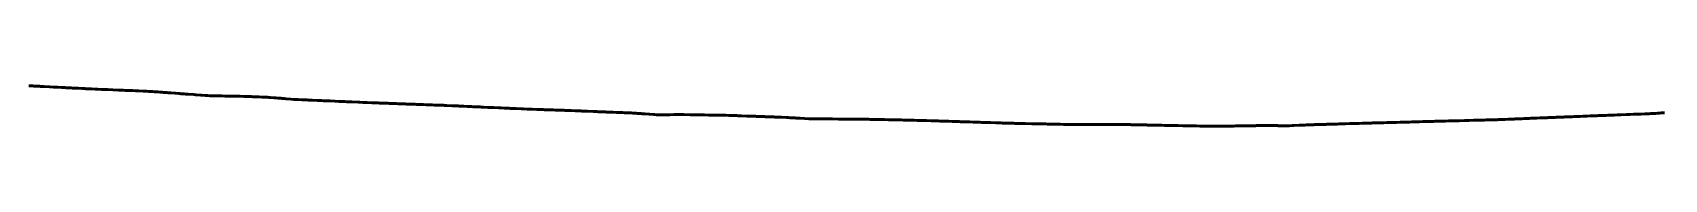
# Model space of a CAD drawing. Header units: metres. Extents: x 599858 to 604770, y 1147743 to 1148052.
# Drawn here: x 603450 to 604136, y 1147743 to 1147760 of the extents above; entities that cross this region are included whole.
import ezdxf

# ---------------------------------------------------------------- set-up
doc = ezdxf.new("R2010")
doc.units = ezdxf.units.M
doc.header["$MEASUREMENT"] = 0
doc.linetypes.add('DGN Style 3', pattern=[126.82203, 90.587164, -36.234866])
doc.layers.add('TF_-_R_TOM_2', color=190, linetype='DGN Style 3', lineweight=53)

msp = doc.modelspace()

# ---------------------------------------------------------------- linework, layer by layer
at = {"layer": 'TF_-_R_TOM_2'}
msp.add_polyline3d([(603448.42, 1147759.89, 40.35), (603450.15, 1147759.8, 40.48), (603450.29, 1147759.79, 40.49), (603450.47, 1147759.78, 40.5), (603451.38, 1147759.74, 40.51), (603452.78, 1147759.67, 40.47), (603453.21, 1147759.64, 40.46), (603454.25, 1147759.59, 40.45), (603454.52, 1147759.58, 40.44), (603454.63, 1147759.57, 40.44), (603454.85, 1147759.56, 40.43), (603457.08, 1147759.44, 40.43), (603457.21, 1147759.44, 40.43), (603458.67, 1147759.36, 40.44), (603459.08, 1147759.34, 40.45), (603460.48, 1147759.27, 40.47), (603460.59, 1147759.26, 40.47), (603462.03, 1147759.19, 40.57), (603462.23, 1147759.18, 40.58), (603462.27, 1147759.18, 40.58), (603462.33, 1147759.17, 40.59), (603463.63, 1147759.11, 40.56), (603463.94, 1147759.09, 40.57), (603464.2, 1147759.08, 40.55), (603464.54, 1147759.06, 40.53), (603465.97, 1147758.99, 40.49), (603466.17, 1147758.98, 40.51), (603466.74, 1147758.95, 40.5), (603467.66, 1147758.9, 40.54), (603467.96, 1147758.88, 40.53), (603468.3, 1147758.87, 40.56), (603468.93, 1147758.83, 40.53), (603469.04, 1147758.83, 40.53), (603469.24, 1147758.82, 40.54), (603470.56, 1147758.75, 40.53), (603470.94, 1147758.73, 40.53), (603471.82, 1147758.69, 40.55), (603472.28, 1147758.66, 40.52), (603473.22, 1147758.61, 40.53), (603473.32, 1147758.61, 40.53), (603473.72, 1147758.59, 40.53), (603474.661133, 1147758.542136, 40.512924), (603476.23, 1147758.48, 40.48), (603477.38, 1147758.43, 40.52), (603478.85, 1147758.37, 40.47), (603478.98, 1147758.37, 40.47), (603479.43, 1147758.35, 40.47), (603479.94, 1147758.33, 40.45), (603480.09, 1147758.32, 40.46), (603480.85, 1147758.29, 40.47), (603481.57, 1147758.26, 40.46), (603483.59, 1147758.18, 40.5), (603485.98, 1147758.08, 40.52), (603486.75, 1147758.05, 40.54), (603486.94, 1147758.04, 40.53), (603487.49, 1147758.02, 40.48), (603487.96, 1147758, 40.48), (603488.94, 1147757.96, 40.42), (603491, 1147757.88, 40.43), (603492, 1147757.84, 40.42), (603493.24, 1147757.79, 40.33), (603493.41, 1147757.78, 40.33), (603494.51, 1147757.74, 40.38), (603496.43, 1147757.66, 40.35), (603497.1, 1147757.63, 40.35), (603497.84, 1147757.6, 40.35), (603498.85088, 1147757.555048, 40.322015), (603499.37, 1147757.52, 40.31), (603500.15, 1147757.46, 40.33), (603500.31, 1147757.45, 40.31), (603501.16, 1147757.39, 40.42), (603501.86, 1147757.34, 40.43), (603502.63, 1147757.28, 40.37), (603503.57, 1147757.21, 40.38), (603503.81, 1147757.19, 40.43), (603504.06, 1147757.18, 40.42), (603504.38, 1147757.15, 40.39), (603504.88, 1147757.11, 40.43), (603505.14, 1147757.1, 40.47), (603506.24, 1147757.01, 40.49), (603506.36, 1147757, 40.5), (603506.85, 1147756.97, 40.52), (603507.87, 1147756.89, 40.52), (603508, 1147756.88, 40.53), (603509.67, 1147756.76, 40.52), (603509.85, 1147756.75, 40.51), (603509.89, 1147756.74, 40.51), (603509.93, 1147756.74, 40.51), (603511.18, 1147756.65, 40.43), (603511.88, 1147756.6, 40.42), (603512.18, 1147756.57, 40.44), (603512.7, 1147756.54, 40.5), (603513.69, 1147756.46, 40.56), (603514.37, 1147756.41, 40.55), (603514.72, 1147756.39, 40.59), (603515.2, 1147756.35, 40.59), (603515.28, 1147756.35, 40.59), (603515.31, 1147756.34, 40.59), (603515.34, 1147756.34, 40.59), (603517.63, 1147756.17, 40.6), (603517.65, 1147756.17, 40.6), (603517.67, 1147756.17, 40.6), (603518.34, 1147756.12, 40.63), (603518.77, 1147756.09, 40.65), (603518.8, 1147756.09, 40.65), (603520.49, 1147755.96, 40.63), (603521.02, 1147755.92, 40.64), (603522.51, 1147755.81, 40.66), (603522.75, 1147755.79, 40.65), (603523.49, 1147755.74, 40.62), (603524.416305, 1147755.67288, 40.609427), (603524.82, 1147755.67, 40.6), (603525.23, 1147755.66, 40.62), (603527.15, 1147755.64, 40.67), (603527.83, 1147755.63, 40.66), (603528.45, 1147755.62, 40.65), (603529.33, 1147755.61, 40.61), (603529.6, 1147755.61, 40.61), (603530.77, 1147755.59, 40.61), (603532.63, 1147755.57, 40.51), (603533.3, 1147755.56, 40.49), (603533.9, 1147755.56, 40.52), (603534.39, 1147755.55, 40.51), (603535.1, 1147755.54, 40.55), (603535.18, 1147755.54, 40.54), (603535.52, 1147755.54, 40.54), (603536.790002, 1147755.52358, 40.463481), (603536.86, 1147755.52, 40.46), (603536.98, 1147755.51, 40.46), (603537.19, 1147755.51, 40.47), (603538.65, 1147755.45, 40.44), (603540.3, 1147755.39, 40.48), (603540.67, 1147755.37, 40.49), (603540.69, 1147755.37, 40.49), (603541.81, 1147755.33, 40.43), (603542.54, 1147755.31, 40.54), (603542.58, 1147755.3, 40.54), (603543.76, 1147755.26, 40.57), (603543.83, 1147755.26, 40.57), (603544.03, 1147755.25, 40.56), (603545.21, 1147755.21, 40.47), (603546.29, 1147755.17, 40.55), (603546.51, 1147755.16, 40.53), (603546.78, 1147755.15, 40.54), (603547.11, 1147755.13, 40.53), (603547.55, 1147755.12, 40.51), (603547.84, 1147755.11, 40.51), (603548.301717, 1147755.088136, 40.514143), (603548.64, 1147755.06, 40.52), (603549.26, 1147755.01, 40.49), (603549.55, 1147754.99, 40.39), (603549.95, 1147754.96, 40.37), (603551.34, 1147754.85, 40.47), (603552.11, 1147754.78, 40.48), (603553.11, 1147754.7, 40.47), (603554.2, 1147754.62, 40.39), (603554.61, 1147754.58, 40.51), (603554.97, 1147754.55, 40.53), (603555.3, 1147754.53, 40.5), (603555.6, 1147754.5, 40.55), (603556.39, 1147754.44, 40.56), (603556.61, 1147754.42, 40.56), (603556.68, 1147754.42, 40.55), (603558.43, 1147754.28, 40.63), (603558.47, 1147754.27, 40.63), (603559.644573, 1147754.179, 40.586836), (603560.27, 1147754.15, 40.56), (603561.2, 1147754.11, 40.6), (603561.51, 1147754.1, 40.58), (603563.1, 1147754.03, 40.58), (603563.11, 1147754.03, 40.58), (603563.12, 1147754.03, 40.58), (603563.23, 1147754.02, 40.58), (603565.48, 1147753.92, 40.63), (603565.71, 1147753.91, 40.63), (603566.94, 1147753.86, 40.56), (603567, 1147753.86, 40.56), (603567.36, 1147753.84, 40.57), (603569.49, 1147753.75, 40.63), (603569.9, 1147753.73, 40.63), (603570.53, 1147753.7, 40.6), (603571.36, 1147753.66, 40.6), (603572.24, 1147753.63, 40.61), (603572.81, 1147753.6, 40.63), (603573.69, 1147753.56, 40.56), (603574.14, 1147753.54, 40.6), (603574.5, 1147753.53, 40.62), (603574.93, 1147753.51, 40.62), (603576.99, 1147753.42, 40.69), (603577.02, 1147753.42, 40.69), (603577.03, 1147753.42, 40.69), (603577.04, 1147753.41, 40.69), (603578.63, 1147753.34, 40.68), (603578.86, 1147753.33, 40.66), (603579.01, 1147753.33, 40.66), (603581.05, 1147753.24, 40.62), (603581.96, 1147753.2, 40.66), (603582.29, 1147753.18, 40.63), (603582.48, 1147753.18, 40.63), (603583.37, 1147753.14, 40.64), (603583.55, 1147753.13, 40.64), (603583.56, 1147753.13, 40.64), (603583.64, 1147753.12, 40.64), (603584.15, 1147753.1, 40.65), (603586.8, 1147752.99, 40.62), (603587.48, 1147752.96, 40.6), (603588.66, 1147752.9, 40.66), (603588.8, 1147752.9, 40.66), (603589, 1147752.89, 40.67), (603589.186134, 1147752.88009, 40.665398), (603589.99, 1147752.85, 40.66), (603590.41, 1147752.84, 40.67), (603590.44, 1147752.84, 40.67), (603590.56, 1147752.83, 40.67), (603592.47, 1147752.76, 40.59), (603592.78, 1147752.75, 40.58), (603593.13, 1147752.74, 40.62), (603594.08, 1147752.7, 40.56), (603594.28, 1147752.7, 40.57), (603595.28, 1147752.66, 40.68), (603595.53, 1147752.65, 40.68), (603595.65, 1147752.65, 40.68), (603596.11, 1147752.63, 40.68), (603596.93, 1147752.6, 40.57), (603598.14, 1147752.56, 40.65), (603599.25, 1147752.52, 40.67), (603599.84, 1147752.5, 40.64), (603601.76, 1147752.43, 40.62), (603602.66, 1147752.39, 40.58), (603603.54, 1147752.36, 40.62), (603603.73, 1147752.36, 40.61), (603604.12, 1147752.34, 40.61), (603604.83, 1147752.32, 40.6), (603605.17, 1147752.3, 40.58), (603605.32, 1147752.3, 40.61), (603606.5, 1147752.26, 40.62), (603607.1, 1147752.23, 40.62), (603608.63, 1147752.18, 40.59), (603609.08, 1147752.16, 40.58), (603610.62, 1147752.11, 40.59), (603611.33, 1147752.08, 40.59), (603612.36, 1147752.04, 40.6), (603613.19, 1147752.01, 40.62), (603613.68, 1147752, 40.6), (603614.26, 1147751.98, 40.6), (603615.36, 1147751.94, 40.58), (603615.49, 1147751.93, 40.56), (603616.31, 1147751.9, 40.54), (603617.12, 1147751.87, 40.62), (603617.77, 1147751.85, 40.6), (603618.81, 1147751.81, 40.53), (603619.01, 1147751.81, 40.58), (603619.21, 1147751.8, 40.6), (603619.52, 1147751.79, 40.57), (603621.14, 1147751.73, 40.57), (603621.64, 1147751.71, 40.61), (603622.1, 1147751.69, 40.55), (603622.57, 1147751.68, 40.57), (603622.99, 1147751.66, 40.57), (603623.29, 1147751.65, 40.56), (603623.323957, 1147751.649525, 40.555794), (603623.93, 1147751.62, 40.56), (603626.17, 1147751.52, 40.55), (603626.9, 1147751.48, 40.63), (603627.53, 1147751.46, 40.68), (603627.7, 1147751.45, 40.68), (603628.71, 1147751.4, 40.65), (603629.16, 1147751.38, 40.66), (603630.03, 1147751.34, 40.65), (603631.17, 1147751.29, 40.56), (603632.49, 1147751.23, 40.64), (603633.04, 1147751.2, 40.66), (603634.09, 1147751.15, 40.64), (603634.37, 1147751.14, 40.62), (603635.12, 1147751.1, 40.63), (603635.76, 1147751.08, 40.58), (603637.69, 1147750.99, 40.67), (603637.86, 1147750.98, 40.66), (603637.95, 1147750.97, 40.67), (603638.59, 1147750.94, 40.61), (603638.81, 1147750.93, 40.61), (603639.42, 1147750.91, 40.64), (603641.28, 1147750.82, 40.64), (603641.63, 1147750.8, 40.61), (603642.38, 1147750.77, 40.61), (603642.81, 1147750.75, 40.63), (603643.74, 1147750.71, 40.71), (603643.75, 1147750.71, 40.71), (603643.77, 1147750.71, 40.71), (603643.78, 1147750.7, 40.71), (603645.71, 1147750.62, 40.64), (603646.06, 1147750.6, 40.59), (603646.51, 1147750.58, 40.66), (603646.79, 1147750.57, 40.63), (603648.03, 1147750.51, 40.68), (603648.19, 1147750.5, 40.67), (603648.36, 1147750.49, 40.67), (603648.43, 1147750.49, 40.67), (603649.18, 1147750.46, 40.68), (603650.11, 1147750.41, 40.66), (603650.21, 1147750.41, 40.66), (603650.48, 1147750.4, 40.62), (603650.62, 1147750.39, 40.58), (603650.73, 1147750.38, 40.57), (603651.33, 1147750.36, 40.67), (603651.98, 1147750.33, 40.63), (603652.51, 1147750.3, 40.67), (603652.89, 1147750.28, 40.68), (603653.2, 1147750.27, 40.67), (603655.22, 1147750.18, 40.68), (603655.580203, 1147750.163147, 40.676766), (603655.67, 1147750.16, 40.68), (603655.7, 1147750.16, 40.68), (603656.19, 1147750.14, 40.68), (603657.82, 1147750.08, 40.69), (603658.31, 1147750.07, 40.66), (603658.35, 1147750.07, 40.69), (603659.86, 1147750.02, 40.68), (603661.86, 1147749.95, 40.66), (603662.43, 1147749.93, 40.67), (603663.29, 1147749.9, 40.66), (603664.45, 1147749.86, 40.66), (603665.03, 1147749.84, 40.64), (603665.52, 1147749.82, 40.64), (603666.09, 1147749.81, 40.65), (603666.93, 1147749.78, 40.66), (603667.03, 1147749.77, 40.64), (603668.63, 1147749.72, 40.71), (603669.59, 1147749.69, 40.71), (603669.85, 1147749.68, 40.71), (603670.09, 1147749.67, 40.71), (603671.68, 1147749.62, 40.71), (603672.15, 1147749.6, 40.68), (603672.32, 1147749.6, 40.69), (603672.51, 1147749.59, 40.7), (603672.68, 1147749.58, 40.73), (603673.2, 1147749.57, 40.73), (603673.74, 1147749.55, 40.73), (603674.559581, 1147749.522316, 40.715938), (603675.42, 1147749.49, 40.7), (603675.69, 1147749.47, 40.72), (603676.19, 1147749.46, 40.75), (603676.29, 1147749.45, 40.75), (603677.89, 1147749.39, 40.74), (603678.2, 1147749.37, 40.74), (603678.25, 1147749.37, 40.74), (603678.93, 1147749.35, 40.75), (603680.11, 1147749.3, 40.77), (603680.42, 1147749.29, 40.76), (603680.52, 1147749.28, 40.76), (603680.75, 1147749.27, 40.78), (603681.81, 1147749.23, 40.76), (603682.87, 1147749.19, 40.75), (603682.93, 1147749.19, 40.75), (603683.06, 1147749.18, 40.75), (603683.15, 1147749.18, 40.75), (603685.51, 1147749.08, 40.73), (603685.93, 1147749.07, 40.74), (603686.1, 1147749.06, 40.74), (603687.09, 1147749.02, 40.73), (603687.55, 1147749, 40.73), (603689.51, 1147748.92, 40.73), (603689.78, 1147748.91, 40.73), (603690.37, 1147748.89, 40.78), (603690.85, 1147748.87, 40.78), (603690.99, 1147748.86, 40.79), (603691.37, 1147748.85, 40.79), (603692.38, 1147748.81, 40.79), (603692.49, 1147748.8, 40.8), (603692.93, 1147748.79, 40.79), (603693.07, 1147748.78, 40.76), (603693.84, 1147748.75, 40.73), (603695.32, 1147748.69, 40.79), (603695.59, 1147748.68, 40.8), (603695.66, 1147748.68, 40.8), (603697.01, 1147748.62, 40.78), (603697.79, 1147748.59, 40.8), (603698.65, 1147748.56, 40.76), (603699.3, 1147748.53, 40.77), (603699.74, 1147748.51, 40.75), (603700.01, 1147748.5, 40.76), (603700.28, 1147748.49, 40.77), (603700.44, 1147748.49, 40.78), (603700.76, 1147748.47, 40.77), (603701.41, 1147748.45, 40.75), (603702.097456, 1147748.422775, 40.707175), (603702.87, 1147748.37, 40.66), (603703.39, 1147748.33, 40.77), (603703.55, 1147748.32, 40.77), (603704.11, 1147748.28, 40.69), (603705.37, 1147748.19, 40.8), (603705.47, 1147748.18, 40.81), (603705.67, 1147748.17, 40.81), (603705.69, 1147748.17, 40.8), (603706.02, 1147748.15, 40.82), (603706.87, 1147748.09, 40.83), (603706.97, 1147748.08, 40.84), (603707.39, 1147748.05, 40.85), (603708.84, 1147747.95, 40.85), (603709.17, 1147747.93, 40.84), (603709.31, 1147747.92, 40.85), (603710.88, 1147747.81, 40.84), (603711.31, 1147747.78, 40.85), (603712.0973, 1147747.716892, 40.839459), (603713.01, 1147747.72, 40.82), (603713.58, 1147747.73, 40.86), (603713.6, 1147747.73, 40.86), (603713.62, 1147747.73, 40.86), (603716.14, 1147747.73, 40.85), (603716.32, 1147747.73, 40.85), (603716.35, 1147747.73, 40.84), (603717.55, 1147747.74, 40.82), (603717.68, 1147747.74, 40.82), (603717.8, 1147747.74, 40.84), (603719.4, 1147747.75, 40.83), (603719.73, 1147747.75, 40.82), (603719.83, 1147747.75, 40.83), (603719.96, 1147747.75, 40.82), (603720, 1147747.75, 40.8), (603722.47, 1147747.76, 40.78), (603722.98, 1147747.76, 40.76), (603723.59, 1147747.76, 40.78), (603723.647967, 1147747.760279, 40.782599), (603726.23, 1147747.72, 40.77), (603726.88, 1147747.71, 40.77), (603727.27, 1147747.7, 40.78), (603728.49, 1147747.68, 40.79), (603728.97, 1147747.67, 40.77), (603729.27, 1147747.67, 40.78), (603730.27, 1147747.65, 40.68), (603730.53, 1147747.65, 40.67), (603731.38, 1147747.63, 40.75), (603732.28, 1147747.62, 40.78), (603733.89, 1147747.59, 40.78), (603734.01, 1147747.59, 40.77), (603735.77, 1147747.56, 40.72), (603736.61, 1147747.55, 40.75), (603737.24, 1147747.53, 40.75), (603737.74, 1147747.53, 40.75), (603737.94, 1147747.52, 40.69), (603739.38, 1147747.5, 40.66), (603739.85, 1147747.49, 40.68), (603740.55, 1147747.48, 40.69), (603741.2, 1147747.47, 40.71), (603742.52, 1147747.45, 40.69), (603742.9, 1147747.44, 40.67), (603742.950141, 1147747.436932, 40.673041), (603743.55, 1147747.42, 40.66), (603744.92, 1147747.37, 40.68), (603745.97, 1147747.33, 40.68), (603746.25, 1147747.32, 40.67), (603746.92, 1147747.3, 40.62), (603747.55, 1147747.27, 40.63), (603747.86, 1147747.26, 40.59), (603750.02, 1147747.18, 40.68), (603750.2, 1147747.18, 40.69), (603750.54, 1147747.16, 40.72), (603751.28, 1147747.14, 40.72), (603752.18, 1147747.1, 40.7), (603752.52, 1147747.09, 40.69), (603753.67, 1147747.05, 40.73), (603754.1, 1147747.03, 40.73), (603754.56, 1147747.02, 40.74), (603755.64, 1147746.98, 40.74), (603756.24, 1147746.96, 40.75), (603757.27, 1147746.92, 40.76), (603757.63, 1147746.91, 40.75), (603757.8, 1147746.9, 40.75), (603760.35, 1147746.81, 40.72), (603761.47, 1147746.77, 40.77), (603761.83, 1147746.75, 40.76), (603762.67, 1147746.72, 40.73), (603764.01, 1147746.67, 40.77), (603764.09, 1147746.67, 40.76), (603764.645785, 1147746.6486, 40.755224), (603764.68, 1147746.65, 40.75), (603766.76, 1147746.54, 40.76), (603767.17, 1147746.52, 40.78), (603767.49, 1147746.5, 40.79), (603768.23, 1147746.47, 40.78), (603768.57, 1147746.45, 40.77), (603769.85, 1147746.38, 40.79), (603770.36, 1147746.36, 40.82), (603770.67, 1147746.34, 40.83), (603771.86, 1147746.28, 40.84), (603772.49, 1147746.25, 40.85), (603776.14, 1147746.06, 40.9), (603776.57, 1147746.03, 40.9), (603776.64, 1147746.03, 40.9), (603777.629601, 1147745.984781, 40.896079), (603779.41, 1147745.97, 40.86), (603779.8, 1147745.97, 40.85), (603779.96, 1147745.97, 40.85), (603780.64, 1147745.96, 40.89), (603780.66, 1147745.96, 40.89), (603780.67, 1147745.96, 40.89), (603781.48, 1147745.96, 40.83), (603782.04, 1147745.95, 40.82), (603785.53, 1147745.93, 40.82), (603785.61, 1147745.93, 40.82), (603785.81, 1147745.93, 40.83), (603785.92, 1147745.93, 40.81), (603786.12, 1147745.93, 40.83), (603788.52, 1147745.92, 40.81), (603788.61, 1147745.92, 40.8), (603788.9, 1147745.91, 40.8), (603789.06, 1147745.91, 40.81), (603791.59, 1147745.9, 40.78), (603792.23, 1147745.89, 40.72), (603793.14, 1147745.89, 40.79), (603794.13, 1147745.88, 40.78), (603795.31, 1147745.88, 40.79), (603796.25, 1147745.87, 40.74), (603796.73, 1147745.87, 40.75), (603797.84, 1147745.86, 40.73), (603798.170684, 1147745.86261, 40.70797), (603798.48, 1147745.85, 40.69), (603798.91, 1147745.84, 40.75), (603800.32, 1147745.82, 40.76), (603800.69, 1147745.81, 40.76), (603801.11, 1147745.8, 40.76), (603801.87, 1147745.78, 40.74), (603802.27, 1147745.77, 40.71), (603802.87, 1147745.76, 40.71), (603804.34, 1147745.73, 40.68), (603805.74, 1147745.7, 40.69), (603806.33, 1147745.69, 40.72), (603807.18, 1147745.67, 40.71), (603807.49, 1147745.67, 40.68), (603807.95, 1147745.66, 40.71), (603809.58, 1147745.62, 40.67), (603810.53, 1147745.6, 40.73), (603810.88, 1147745.6, 40.71), (603811.5, 1147745.58, 40.73), (603812, 1147745.57, 40.71), (603812.17, 1147745.57, 40.7), (603812.36, 1147745.56, 40.7), (603814, 1147745.53, 40.69), (603814.27, 1147745.53, 40.7), (603814.86, 1147745.51, 40.71), (603815.92, 1147745.49, 40.71), (603816.26, 1147745.48, 40.67), (603817.409737, 1147745.461698, 40.58419), (603817.45, 1147745.46, 40.58), (603818.39, 1147745.43, 40.67), (603818.85, 1147745.42, 40.7), (603820.34, 1147745.38, 40.74), (603821.66, 1147745.34, 40.72), (603822.56, 1147745.32, 40.7), (603824.55, 1147745.26, 40.7), (603825.54, 1147745.23, 40.7), (603827.55, 1147745.17, 40.69), (603828.64, 1147745.14, 40.7), (603829.91, 1147745.11, 40.65), (603830.43, 1147745.09, 40.64), (603831.28, 1147745.07, 40.61), (603831.634834, 1147745.059008, 40.621947), (603831.88, 1147745.05, 40.63), (603832.67, 1147745.03, 40.65), (603833.09, 1147745.01, 40.65), (603833.49, 1147745, 40.67), (603833.88, 1147744.99, 40.65), (603834.02, 1147744.98, 40.65), (603834.96, 1147744.95, 40.63), (603836.33, 1147744.91, 40.6), (603837.33, 1147744.88, 40.64), (603838.4, 1147744.85, 40.68), (603838.78, 1147744.83, 40.67), (603839.23, 1147744.82, 40.67), (603839.81, 1147744.8, 40.72), (603840.13, 1147744.79, 40.72), (603841.55, 1147744.75, 40.67), (603842.03, 1147744.73, 40.62), (603842.65, 1147744.71, 40.68), (603842.78, 1147744.71, 40.68), (603842.9, 1147744.7, 40.65), (603843.07, 1147744.7, 40.66), (603843.77, 1147744.68, 40.71), (603845.18, 1147744.63, 40.64), (603845.63, 1147744.62, 40.7), (603845.99, 1147744.61, 40.69), (603846.42, 1147744.59, 40.64), (603846.9, 1147744.58, 40.6), (603847.92, 1147744.54, 40.63), (603847.95, 1147744.54, 40.63), (603848.76, 1147744.52, 40.71), (603849.3, 1147744.5, 40.76), (603849.78, 1147744.49, 40.78), (603850.02, 1147744.48, 40.76), (603850.89, 1147744.45, 40.68), (603852.36, 1147744.4, 40.76), (603852.38, 1147744.4, 40.76), (603852.4, 1147744.4, 40.76), (603854.68, 1147744.33, 40.7), (603854.84, 1147744.33, 40.73), (603855.07, 1147744.32, 40.73), (603856.73, 1147744.27, 40.76), (603857.01, 1147744.26, 40.75), (603857.08, 1147744.25, 40.75), (603857.39, 1147744.24, 40.77), (603858.17, 1147744.22, 40.77), (603858.29, 1147744.22, 40.77), (603860.36, 1147744.15, 40.78), (603861.13, 1147744.13, 40.77), (603861.34087, 1147744.123878, 40.778041), (603861.53, 1147744.12, 40.79), (603862.06, 1147744.11, 40.78), (603862.83, 1147744.09, 40.74), (603864.14, 1147744.06, 40.75), (603864.75, 1147744.05, 40.75), (603865.02, 1147744.05, 40.7), (603866.8, 1147744.01, 40.75), (603867, 1147744.01, 40.74), (603869.79, 1147743.95, 40.77), (603870.42, 1147743.94, 40.77), (603871.81, 1147743.91, 40.75), (603872.24, 1147743.9, 40.75), (603873.44, 1147743.88, 40.72), (603874.18, 1147743.86, 40.72), (603875, 1147743.85, 40.75), (603875.55, 1147743.83, 40.75), (603876.43, 1147743.82, 40.72), (603877.08, 1147743.8, 40.72), (603879, 1147743.76, 40.73), (603879.25, 1147743.76, 40.76), (603879.59, 1147743.75, 40.76), (603881.43, 1147743.72, 40.7), (603881.78, 1147743.71, 40.7), (603883.18, 1147743.68, 40.75), (603883.86, 1147743.67, 40.73), (603885.08, 1147743.64, 40.74), (603886.210218, 1147743.620297, 40.714753), (603886.56, 1147743.62, 40.71), (603887.51, 1147743.62, 40.68), (603887.82, 1147743.62, 40.66), (603888.26, 1147743.61, 40.68), (603889.07, 1147743.61, 40.62), (603889.86, 1147743.61, 40.7), (603890.3, 1147743.61, 40.69), (603890.39, 1147743.61, 40.69), (603892.13, 1147743.61, 40.65), (603893.51, 1147743.6, 40.69), (603894.07, 1147743.6, 40.7), (603895.32, 1147743.6, 40.73), (603895.45, 1147743.6, 40.73), (603896.65, 1147743.59, 40.68), (603896.86, 1147743.59, 40.69), (603898.33, 1147743.59, 40.72), (603898.6, 1147743.59, 40.72), (603899.55, 1147743.59, 40.72), (603899.68, 1147743.59, 40.71), (603899.89, 1147743.59, 40.72), (603900.34, 1147743.59, 40.7), (603901.62, 1147743.58, 40.63), (603903.02, 1147743.58, 40.65), (603904, 1147743.58, 40.66), (603905.22, 1147743.57, 40.63), (603905.61, 1147743.57, 40.65), (603905.78, 1147743.57, 40.65), (603906.09, 1147743.57, 40.66), (603906.68, 1147743.57, 40.66), (603907.85, 1147743.57, 40.62), (603908.27, 1147743.57, 40.62), (603908.42, 1147743.57, 40.65), (603909.02, 1147743.56, 40.67), (603909.78, 1147743.56, 40.62), (603910.476657, 1147743.560895, 40.589385), (603911.09, 1147743.55, 40.57), (603911.55, 1147743.54, 40.6), (603911.72, 1147743.54, 40.59), (603912.8, 1147743.51, 40.62), (603913.27, 1147743.5, 40.63), (603913.67, 1147743.5, 40.66), (603914.35, 1147743.48, 40.65), (603914.92, 1147743.47, 40.64), (603915.22, 1147743.47, 40.59), (603916.06, 1147743.45, 40.57), (603916.87, 1147743.43, 40.58), (603917.8, 1147743.41, 40.66), (603917.97, 1147743.41, 40.67), (603918.35, 1147743.4, 40.64), (603919.16, 1147743.39, 40.66), (603919.54, 1147743.38, 40.65), (603920.29, 1147743.36, 40.59), (603921.91, 1147743.33, 40.64), (603923.25, 1147743.3, 40.64), (603924.09, 1147743.29, 40.69), (603924.49, 1147743.28, 40.68), (603925.6, 1147743.26, 40.66), (603926.09, 1147743.25, 40.66), (603926.16, 1147743.25, 40.65), (603927.52, 1147743.22, 40.65), (603928.63, 1147743.2, 40.66), (603930.26, 1147743.16, 40.64), (603931.32, 1147743.14, 40.63), (603933.22, 1147743.11, 40.68), (603934.3, 1147743.08, 40.68), (603934.46, 1147743.08, 40.68), (603934.73, 1147743.08, 40.69), (603935.54, 1147743.06, 40.68), (603935.96, 1147743.05, 40.7), (603936.49, 1147743.04, 40.66), (603937.59, 1147743.02, 40.64), (603938.01, 1147743.01, 40.61), (603939.03, 1147742.99, 40.64), (603940.41, 1147742.96, 40.61), (603940.75, 1147742.96, 40.67), (603942.12, 1147742.93, 40.69), (603943.22, 1147742.91, 40.64), (603943.76, 1147742.9, 40.67), (603943.91, 1147742.89, 40.67), (603944.026263, 1147742.89402, 40.694766), (603944.06, 1147742.89, 40.7), (603944.33, 1147742.89, 40.68), (603945.22, 1147742.9, 40.58), (603945.81, 1147742.9, 40.55), (603947.06, 1147742.92, 40.63), (603947.12, 1147742.92, 40.63), (603948.26, 1147742.93, 40.54), (603950.56, 1147742.94, 40.53), (603951.35, 1147742.95, 40.54), (603952.24, 1147742.96, 40.59), (603952.92, 1147742.96, 40.59), (603954.55, 1147742.98, 40.63), (603954.71, 1147742.98, 40.63), (603955.55, 1147742.99, 40.58), (603955.75, 1147742.99, 40.59), (603955.99, 1147742.99, 40.58), (603956.25, 1147742.99, 40.56), (603957.48, 1147743, 40.5), (603957.88, 1147743.01, 40.48), (603958.67, 1147743.01, 40.55), (603959.1, 1147743.02, 40.56), (603959.35, 1147743.02, 40.55), (603959.65, 1147743.02, 40.5), (603960.27, 1147743.03, 40.43), (603960.854617, 1147743.028827, 40.515028), (603960.93, 1147743.03, 40.52), (603961.3, 1147743.04, 40.46), (603962.15, 1147743.07, 40.54), (603962.36, 1147743.07, 40.59), (603962.68, 1147743.08, 40.54), (603963.2, 1147743.1, 40.49), (603963.72, 1147743.11, 40.49), (603963.85, 1147743.12, 40.52), (603964.24, 1147743.13, 40.65), (603964.76, 1147743.14, 40.63), (603965.27, 1147743.16, 40.6), (603966.15, 1147743.18, 40.55), (603967.22, 1147743.22, 40.51), (603967.55, 1147743.23, 40.51), (603968.44, 1147743.25, 40.43), (603968.749743, 1147743.256875, 40.426848), (603969.31, 1147743.24, 40.44), (603970.02, 1147743.22, 40.43), (603970.76, 1147743.2, 40.41), (603971.11, 1147743.19, 40.45), (603971.48, 1147743.18, 40.47), (603972.08, 1147743.16, 40.55), (603972.24, 1147743.15, 40.54), (603972.97, 1147743.13, 40.56), (603973.06, 1147743.13, 40.54), (603973.14, 1147743.13, 40.58), (603973.18, 1147743.12, 40.58), (603973.25, 1147743.12, 40.59), (603973.95, 1147743.1, 40.52), (603975.13, 1147743.06, 40.55), (603976.12, 1147743.03, 40.57), (603976.4, 1147743.02, 40.58), (603976.556343, 1147743.018062, 40.588966), (603978.15, 1147743.09, 40.63), (603979.17, 1147743.14, 40.66), (603979.61, 1147743.16, 40.66), (603979.9, 1147743.17, 40.64), (603982.15, 1147743.27, 40.58), (603983.45, 1147743.33, 40.62), (603984.59, 1147743.38, 40.65), (603985.28, 1147743.41, 40.64), (603986.86, 1147743.48, 40.5), (603986.95, 1147743.49, 40.5), (603987.39, 1147743.51, 40.52), (603987.664755, 1147743.519287, 40.541106), (603988.38, 1147743.54, 40.59), (603988.6, 1147743.55, 40.5), (603988.73, 1147743.55, 40.48), (603989.19, 1147743.56, 40.6), (603990.08, 1147743.59, 40.61), (603990.15, 1147743.59, 40.61), (603990.17, 1147743.59, 40.62), (603990.39, 1147743.6, 40.63), (603991.35, 1147743.63, 40.62), (603992.04, 1147743.65, 40.62), (603993.29, 1147743.68, 40.58), (603993.7, 1147743.69, 40.62), (603994.04, 1147743.7, 40.62), (603994.41, 1147743.71, 40.63), (603994.83, 1147743.73, 40.63), (603995.74, 1147743.75, 40.61), (603996.14, 1147743.76, 40.61), (603996.89, 1147743.79, 40.61), (603997.56, 1147743.81, 40.59), (603997.77, 1147743.81, 40.58), (603998.12, 1147743.82, 40.59), (603998.97, 1147743.85, 40.57), (603999.7, 1147743.87, 40.59), (603999.73, 1147743.87, 40.57), (604000.09, 1147743.88, 40.58), (604000.13, 1147743.88, 40.58), (604001.67, 1147743.92, 40.57), (604003.23, 1147743.97, 40.5), (604003.24, 1147743.97, 40.5), (604004.97, 1147744.02, 40.58), (604005.69, 1147744.04, 40.56), (604007.3, 1147744.09, 40.53), (604007.36, 1147744.09, 40.52), (604007.38, 1147744.09, 40.52), (604008.73, 1147744.13, 40.55), (604009.12, 1147744.14, 40.54), (604010.26, 1147744.17, 40.55), (604011.15, 1147744.2, 40.55), (604012.43, 1147744.23, 40.51), (604012.95, 1147744.25, 40.47), (604013.06, 1147744.25, 40.49), (604013.44, 1147744.26, 40.48), (604013.63, 1147744.27, 40.5), (604014.035129, 1147744.277339, 40.501585), (604014.91, 1147744.3, 40.51), (604015.26, 1147744.31, 40.53), (604016.07, 1147744.33, 40.48), (604016.23, 1147744.34, 40.48), (604017.55, 1147744.37, 40.52), (604017.63, 1147744.38, 40.51), (604017.74, 1147744.38, 40.51), (604018.99, 1147744.41, 40.46), (604019.75, 1147744.43, 40.45), (604020.4, 1147744.45, 40.44), (604021.64, 1147744.48, 40.41), (604022.33, 1147744.5, 40.49), (604022.52, 1147744.51, 40.5), (604022.65, 1147744.51, 40.51), (604023.02, 1147744.52, 40.52), (604024.61, 1147744.56, 40.48), (604025.4, 1147744.58, 40.55), (604025.44, 1147744.58, 40.54), (604025.52, 1147744.59, 40.56), (604026.83, 1147744.62, 40.56), (604027.56, 1147744.64, 40.56), (604027.81, 1147744.65, 40.51), (604028.06, 1147744.65, 40.54), (604028.49, 1147744.66, 40.51), (604029.53, 1147744.69, 40.5), (604031.5, 1147744.75, 40.48), (604032.56, 1147744.77, 40.49), (604032.74, 1147744.78, 40.46), (604034.06, 1147744.81, 40.49), (604034.9, 1147744.84, 40.49), (604036.02, 1147744.87, 40.53), (604036.84, 1147744.89, 40.52), (604036.937163, 1147744.892399, 40.514439), (604037.03, 1147744.89, 40.51), (604037.58, 1147744.91, 40.49), (604037.64, 1147744.91, 40.48), (604038.44, 1147744.93, 40.49), (604039.31, 1147744.95, 40.5), (604040.04, 1147744.97, 40.5), (604040.2, 1147744.97, 40.46), (604040.79, 1147744.99, 40.45), (604041.43, 1147745.01, 40.46), (604042.6, 1147745.04, 40.45), (604042.72, 1147745.04, 40.45), (604043.6, 1147745.06, 40.46), (604044.94, 1147745.1, 40.45), (604045.59, 1147745.11, 40.45), (604046.52, 1147745.14, 40.5), (604047.31, 1147745.16, 40.52), (604048.35, 1147745.19, 40.51), (604048.83, 1147745.2, 40.45), (604049.07, 1147745.2, 40.5), (604049.36, 1147745.21, 40.47), (604051.67, 1147745.27, 40.49), (604052.48, 1147745.29, 40.48), (604053.56, 1147745.32, 40.46), (604055.34, 1147745.37, 40.48), (604056.34, 1147745.39, 40.48), (604056.41, 1147745.4, 40.49), (604056.78, 1147745.4, 40.5), (604056.9, 1147745.41, 40.5), (604057.25, 1147745.42, 40.5), (604058.67, 1147745.45, 40.48), (604058.76, 1147745.46, 40.49), (604059.44, 1147745.47, 40.43), (604059.93, 1147745.49, 40.37), (604060.75, 1147745.51, 40.4), (604061.11, 1147745.52, 40.47), (604061.24, 1147745.52, 40.46), (604061.73, 1147745.53, 40.47), (604062.5, 1147745.55, 40.42), (604063.58, 1147745.58, 40.44), (604064.54, 1147745.61, 40.44), (604064.686837, 1147745.605886, 40.438884), (604065.27, 1147745.63, 40.42), (604065.55, 1147745.64, 40.42), (604065.75, 1147745.65, 40.43), (604067, 1147745.7, 40.42), (604067.49, 1147745.72, 40.36), (604068.22, 1147745.75, 40.39), (604068.33, 1147745.76, 40.38), (604068.64, 1147745.77, 40.41), (604069.93, 1147745.82, 40.4), (604070.36, 1147745.84, 40.34), (604071.42, 1147745.88, 40.44), (604071.75, 1147745.89, 40.44), (604072.43, 1147745.92, 40.43), (604072.97, 1147745.94, 40.43), (604073.19, 1147745.95, 40.43), (604074.07, 1147745.99, 40.42), (604075.67, 1147746.05, 40.52), (604075.69, 1147746.05, 40.52), (604075.72, 1147746.05, 40.52), (604076.71, 1147746.09, 40.47), (604077.05, 1147746.11, 40.44), (604078.03, 1147746.15, 40.44), (604078.82, 1147746.18, 40.46), (604079.53, 1147746.21, 40.45), (604079.78, 1147746.22, 40.45), (604079.96, 1147746.22, 40.46), (604080.64, 1147746.25, 40.48), (604080.75, 1147746.26, 40.47), (604081.04, 1147746.27, 40.48), (604081.78, 1147746.3, 40.45), (604081.99, 1147746.31, 40.41), (604083.28, 1147746.36, 40.37), (604084.37, 1147746.4, 40.43), (604084.95, 1147746.42, 40.4), (604085.14, 1147746.43, 40.4), (604085.61, 1147746.45, 40.43), (604086.33, 1147746.48, 40.45), (604086.82, 1147746.5, 40.45), (604087.25, 1147746.52, 40.42), (604088.75, 1147746.58, 40.43), (604089.11, 1147746.59, 40.42), (604089.16, 1147746.59, 40.42), (604089.25, 1147746.6, 40.42), (604089.86, 1147746.62, 40.36), (604090.15, 1147746.63, 40.36), (604090.89, 1147746.66, 40.39), (604091.51, 1147746.69, 40.38), (604091.56, 1147746.69, 40.37), (604093.36, 1147746.76, 40.36), (604093.84, 1147746.78, 40.38), (604094.04, 1147746.79, 40.38), (604094.94, 1147746.83, 40.37), (604095.6, 1147746.85, 40.38), (604096.11, 1147746.87, 40.37), (604096.87, 1147746.9, 40.3), (604097.76, 1147746.94, 40.34), (604098.64, 1147746.97, 40.31), (604100.25, 1147747.04, 40.31), (604100.281055, 1147747.039801, 40.313071), (604101.28, 1147747.08, 40.28), (604101.81, 1147747.1, 40.27), (604103.22, 1147747.15, 40.31), (604104.38, 1147747.2, 40.35), (604105.59, 1147747.24, 40.36), (604105.79, 1147747.25, 40.36), (604106.25, 1147747.27, 40.31), (604106.72, 1147747.29, 40.31), (604107.21, 1147747.3, 40.3), (604107.96, 1147747.33, 40.25), (604108.13, 1147747.34, 40.25), (604109.81, 1147747.4, 40.29), (604111.01, 1147747.45, 40.32), (604112.04, 1147747.49, 40.29), (604113.26, 1147747.54, 40.21), (604114.14, 1147747.57, 40.17), (604114.58, 1147747.59, 40.15), (604115.83, 1147747.63, 40.16), (604116.51, 1147747.66, 40.18), (604117.09, 1147747.68, 40.19), (604117.5, 1147747.7, 40.23), (604119.75, 1147747.78, 40.29), (604121.14, 1147747.84, 40.29), (604121.28, 1147747.84, 40.28), (604122.65, 1147747.89, 40.27), (604123.19, 1147747.91, 40.27), (604124.45, 1147747.96, 40.26), (604124.74, 1147747.97, 40.22), (604125.87, 1147748.02, 40.24), (604127.37, 1147748.07, 40.26), (604128.4, 1147748.11, 40.27), (604129.19, 1147748.14, 40.26), (604129.85, 1147748.17, 40.25), (604131.23, 1147748.22, 40.24), (604131.722727, 1147748.237701, 40.248743), (604131.94, 1147748.26, 40.25), (604132.91, 1147748.34, 40.21), (604133.54, 1147748.39, 40.18), (604134.29, 1147748.45, 40.2), (604134.86, 1147748.5, 40.2), (604135.597327, 1147748.561169, 40.203402)], dxfattribs=at)

doc.saveas('drawing.dxf')
